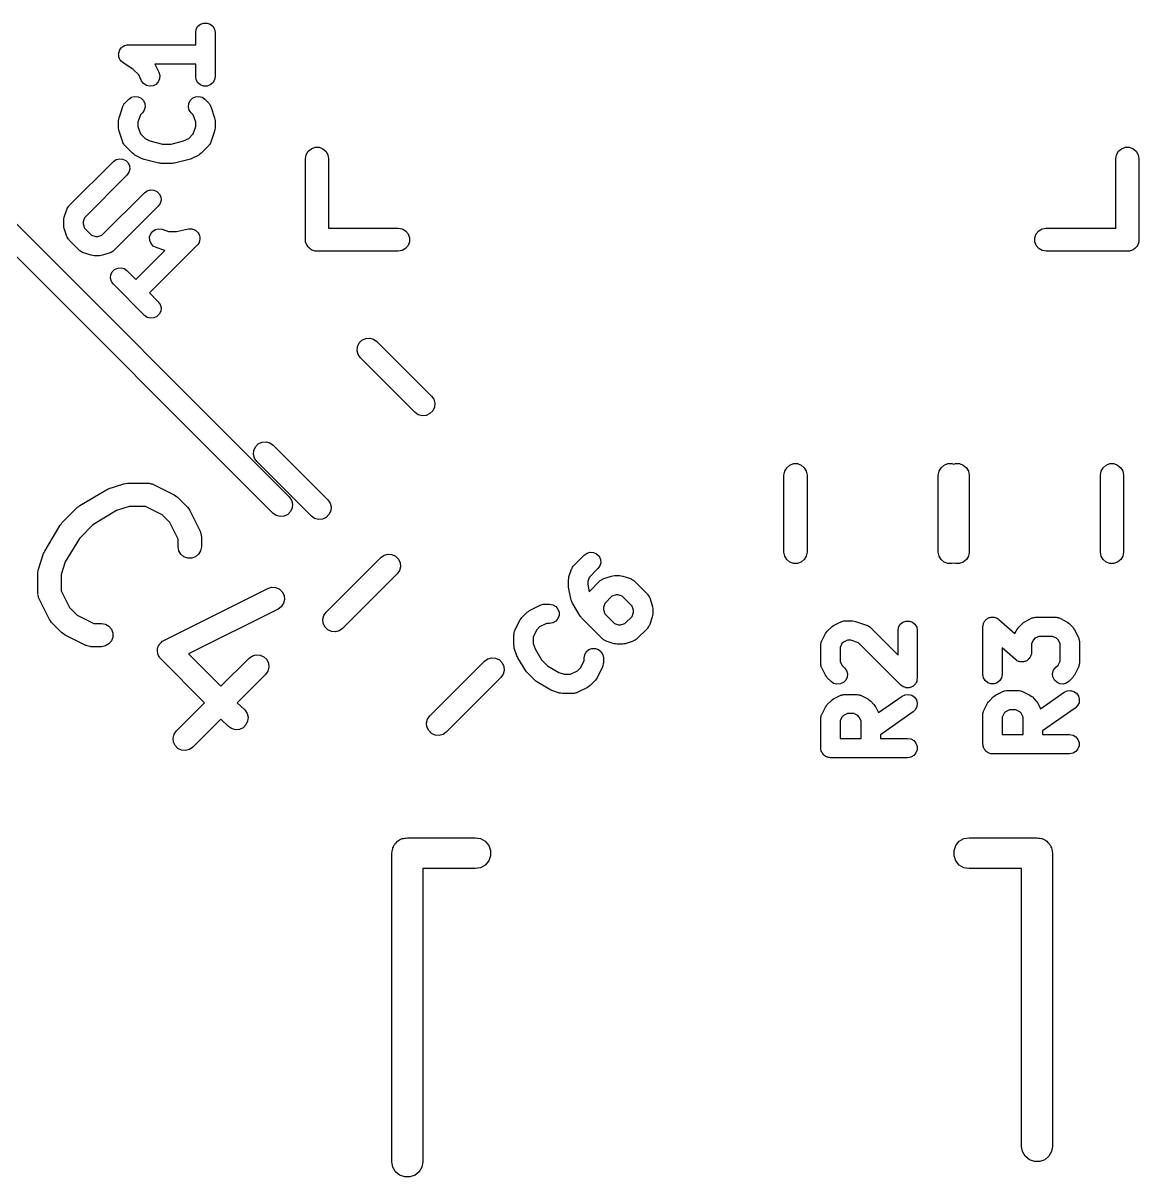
# Model space of a CAD drawing. Extents: x 133.5 to 186.6, y -127.2 to -72.7.
# Drawn here: x 155.47 to 162.7, y -108.7 to -101.22 of the extents above; entities that cross this region are included whole.
import ezdxf

# ---------------------------------------------------------------- set-up
doc = ezdxf.new("R2010")
doc.units = 0
doc.header["$MEASUREMENT"] = 0
doc.layers.add('BLACK', color=7, linetype='CONTINUOUS')

msp = doc.modelspace()

# ---------------------------------------------------------------- linework, layer by layer
at = {"layer": 'Black'}
for p, q in [((156.603, -101.242), (156.62, -101.228)), ((156.62, -101.228), (156.64, -101.221)), ((156.64, -101.221), (156.662, -101.221)), ((156.662, -101.221), (156.682, -101.228)), ((156.682, -101.228), (156.699, -101.242)), ((156.589, -101.282), (156.592, -101.261)), ((156.589, -101.362), (156.589, -101.282)), ((156.592, -101.261), (156.603, -101.242)), ((156.699, -101.242), (156.71, -101.261)), ((156.71, -101.261), (156.714, -101.282)), ((156.714, -101.282), (156.714, -101.568)), ((156.097, -101.394), (156.102, -101.388)), ((156.102, -101.388), (156.106, -101.382)), ((156.106, -101.382), (156.109, -101.38)), ((156.109, -101.38), (156.111, -101.377)), ((156.111, -101.377), (156.117, -101.373)), ((156.117, -101.373), (156.123, -101.369)), ((156.123, -101.369), (156.127, -101.368)), ((156.127, -101.368), (156.13, -101.366)), ((156.13, -101.366), (156.137, -101.365)), ((156.137, -101.365), (156.144, -101.363)), ((156.144, -101.363), (156.148, -101.363)), ((156.148, -101.363), (156.151, -101.362)), ((156.151, -101.362), (156.589, -101.362)), ((156.089, -101.421), (156.09, -101.418)), ((156.09, -101.428), (156.089, -101.421)), ((156.09, -101.414), (156.092, -101.407)), ((156.09, -101.418), (156.09, -101.414)), ((156.09, -101.436), (156.09, -101.428)), ((156.091, -101.439), (156.09, -101.436)), ((156.091, -101.443), (156.091, -101.439)), ((156.095, -101.449), (156.091, -101.443)), ((156.092, -101.407), (156.094, -101.4)), ((156.094, -101.4), (156.096, -101.397)), ((156.097, -101.456), (156.095, -101.449)), ((156.096, -101.397), (156.097, -101.394)), ((156.099, -101.459), (156.097, -101.456)), ((156.101, -101.462), (156.099, -101.459)), ((156.106, -101.467), (156.101, -101.462)), ((156.111, -101.473), (156.106, -101.467)), ((156.114, -101.475), (156.111, -101.473)), ((156.117, -101.477), (156.114, -101.475)), ((156.183, -101.521), (156.117, -101.477)), ((156.219, -101.557), (156.183, -101.521)), ((156.589, -101.487), (156.323, -101.487)), ((156.323, -101.487), (156.326, -101.492)), ((156.326, -101.492), (156.35, -101.54)), ((156.589, -101.568), (156.589, -101.487)), ((156.238, -101.596), (156.219, -101.557)), ((156.251, -101.613), (156.238, -101.596)), ((156.346, -101.602), (156.331, -101.618)), ((156.355, -101.582), (156.346, -101.602)), ((156.35, -101.54), (156.356, -101.561)), ((156.356, -101.561), (156.355, -101.582)), ((156.592, -101.589), (156.589, -101.568)), ((156.603, -101.608), (156.592, -101.589)), ((156.62, -101.622), (156.603, -101.608)), ((156.699, -101.608), (156.682, -101.622)), ((156.71, -101.589), (156.699, -101.608)), ((156.714, -101.568), (156.71, -101.589)), ((156.269, -101.625), (156.251, -101.613)), ((156.29, -101.63), (156.269, -101.625)), ((156.312, -101.628), (156.29, -101.63)), ((156.331, -101.618), (156.312, -101.628)), ((156.64, -101.629), (156.62, -101.622)), ((156.662, -101.629), (156.64, -101.629)), ((156.682, -101.622), (156.662, -101.629)), ((156.116, -101.762), (156.117, -101.759)), ((156.117, -101.759), (156.118, -101.756)), ((156.118, -101.756), (156.123, -101.75)), ((156.123, -101.75), (156.126, -101.743)), ((156.126, -101.743), (156.129, -101.741)), ((156.129, -101.741), (156.131, -101.738)), ((156.131, -101.738), (156.155, -101.714)), ((156.155, -101.714), (156.172, -101.702)), ((156.172, -101.702), (156.193, -101.696)), ((156.193, -101.696), (156.215, -101.698)), ((156.215, -101.698), (156.235, -101.707)), ((156.235, -101.707), (156.25, -101.722)), ((156.25, -101.722), (156.259, -101.742)), ((156.259, -101.742), (156.261, -101.764)), ((156.541, -101.764), (156.543, -101.742)), ((156.543, -101.742), (156.552, -101.722)), ((156.552, -101.722), (156.568, -101.707)), ((156.568, -101.707), (156.587, -101.698)), ((156.587, -101.698), (156.609, -101.696)), ((156.609, -101.696), (156.63, -101.702)), ((156.63, -101.702), (156.648, -101.714)), ((156.648, -101.714), (156.672, -101.738)), ((156.672, -101.738), (156.674, -101.741)), ((156.674, -101.741), (156.676, -101.743)), ((156.676, -101.743), (156.68, -101.75)), ((156.68, -101.75), (156.684, -101.756)), ((156.684, -101.756), (156.685, -101.759)), ((156.685, -101.759), (156.687, -101.762)), ((156.09, -101.844), (156.092, -101.834)), ((156.092, -101.834), (156.116, -101.762)), ((156.23, -101.816), (156.214, -101.864)), ((156.243, -101.803), (156.23, -101.816)), ((156.255, -101.785), (156.243, -101.803)), ((156.261, -101.764), (156.255, -101.785)), ((156.547, -101.785), (156.541, -101.764)), ((156.559, -101.803), (156.547, -101.785)), ((156.573, -101.816), (156.559, -101.803)), ((156.589, -101.864), (156.573, -101.816)), ((156.687, -101.762), (156.71, -101.834)), ((156.71, -101.834), (156.712, -101.844)), ((156.089, -101.854), (156.09, -101.844)), ((156.089, -101.901), (156.089, -101.854)), ((156.09, -101.911), (156.089, -101.901)), ((156.092, -101.921), (156.09, -101.911)), ((156.214, -101.864), (156.214, -101.891)), ((156.214, -101.891), (156.23, -101.939)), ((156.573, -101.939), (156.589, -101.891)), ((156.589, -101.891), (156.589, -101.864)), ((156.712, -101.911), (156.71, -101.921)), ((156.712, -101.844), (156.714, -101.854)), ((156.714, -101.901), (156.712, -101.911)), ((156.714, -101.854), (156.714, -101.901)), ((156.116, -101.992), (156.092, -101.921)), ((156.23, -101.939), (156.26, -101.969)), ((156.26, -101.969), (156.292, -101.985)), ((156.292, -101.985), (156.373, -102.005)), ((156.429, -102.005), (156.51, -101.985)), ((156.51, -101.985), (156.543, -101.969)), ((156.543, -101.969), (156.573, -101.939)), ((156.71, -101.921), (156.687, -101.992)), ((156.117, -101.996), (156.116, -101.992)), ((156.118, -101.999), (156.117, -101.996)), ((156.123, -102.005), (156.118, -101.999)), ((156.126, -102.011), (156.123, -102.005)), ((156.129, -102.014), (156.126, -102.011)), ((156.131, -102.017), (156.129, -102.014)), ((156.178, -102.064), (156.131, -102.017)), ((156.373, -102.005), (156.429, -102.005)), ((156.672, -102.017), (156.624, -102.064)), ((156.674, -102.014), (156.672, -102.017)), ((156.676, -102.011), (156.674, -102.014)), ((156.68, -102.005), (156.676, -102.011)), ((156.684, -101.999), (156.68, -102.005)), ((156.685, -101.996), (156.684, -101.999)), ((156.687, -101.992), (156.685, -101.996)), ((157.305, -102.074), (157.318, -102.052)), ((157.318, -102.052), (157.338, -102.035)), ((157.338, -102.035), (157.362, -102.026)), ((157.362, -102.026), (157.388, -102.026)), ((157.388, -102.026), (157.412, -102.035)), ((157.412, -102.035), (157.432, -102.052)), ((157.432, -102.052), (157.445, -102.074)), ((162.555, -102.074), (162.568, -102.052)), ((162.568, -102.052), (162.588, -102.035)), ((162.588, -102.035), (162.612, -102.026)), ((162.612, -102.026), (162.638, -102.026)), ((162.638, -102.026), (162.662, -102.035)), ((162.662, -102.035), (162.682, -102.052)), ((162.682, -102.052), (162.695, -102.074)), ((155.769, -102.404), (156.055, -102.118)), ((156.055, -102.118), (156.073, -102.105)), ((156.073, -102.105), (156.094, -102.1)), ((156.094, -102.1), (156.115, -102.102)), ((156.115, -102.102), (156.135, -102.111)), ((156.135, -102.111), (156.15, -102.126)), ((156.15, -102.126), (156.16, -102.146)), ((156.187, -102.07), (156.178, -102.064)), ((156.195, -102.076), (156.187, -102.07)), ((156.242, -102.1), (156.195, -102.076)), ((156.249, -102.102), (156.242, -102.1)), ((156.255, -102.105), (156.249, -102.102)), ((156.35, -102.128), (156.255, -102.105)), ((156.358, -102.129), (156.35, -102.128)), ((156.365, -102.13), (156.358, -102.129)), ((156.437, -102.13), (156.365, -102.13)), ((156.444, -102.129), (156.437, -102.13)), ((156.452, -102.128), (156.444, -102.129)), ((156.547, -102.105), (156.452, -102.128)), ((156.554, -102.102), (156.547, -102.105)), ((156.56, -102.1), (156.554, -102.102)), ((156.608, -102.076), (156.56, -102.1)), ((156.616, -102.07), (156.608, -102.076)), ((156.624, -102.064), (156.616, -102.07)), ((157.3, -102.1), (157.305, -102.074)), ((157.3, -102.625), (157.3, -102.1)), ((157.445, -102.074), (157.45, -102.1)), ((157.45, -102.1), (157.45, -102.55)), ((162.55, -102.1), (162.555, -102.074)), ((162.55, -102.55), (162.55, -102.1)), ((162.695, -102.074), (162.7, -102.1)), ((162.7, -102.1), (162.7, -102.625)), ((156.143, -102.206), (155.868, -102.482)), ((156.156, -102.188), (156.143, -102.206)), ((156.162, -102.167), (156.156, -102.188)), ((156.16, -102.146), (156.162, -102.167)), ((155.162, -102.257), (157.195, -104.29)), ((155.981, -102.596), (156.257, -102.32)), ((156.257, -102.32), (156.275, -102.307)), ((156.275, -102.307), (156.296, -102.302)), ((156.296, -102.302), (156.317, -102.304)), ((156.317, -102.304), (156.337, -102.313)), ((156.337, -102.313), (156.352, -102.328)), ((156.352, -102.328), (156.362, -102.348)), ((156.362, -102.348), (156.364, -102.369)), ((157.088, -104.396), (155.056, -102.364)), ((155.737, -102.479), (155.754, -102.428)), ((155.754, -102.428), (155.755, -102.425)), ((155.755, -102.425), (155.756, -102.422)), ((155.756, -102.422), (155.761, -102.416)), ((155.761, -102.416), (155.764, -102.409)), ((155.764, -102.409), (155.767, -102.407)), ((155.767, -102.407), (155.769, -102.404)), ((156.345, -102.408), (156.059, -102.694)), ((156.358, -102.39), (156.345, -102.408)), ((156.364, -102.369), (156.358, -102.39)), ((155.734, -102.499), (155.735, -102.489)), ((155.734, -102.532), (155.734, -102.499)), ((155.735, -102.489), (155.737, -102.479)), ((155.868, -102.482), (155.859, -102.509)), ((155.859, -102.509), (155.859, -102.522)), ((155.735, -102.542), (155.734, -102.532)), ((155.737, -102.552), (155.735, -102.542)), ((155.754, -102.603), (155.737, -102.552)), ((155.859, -102.522), (155.868, -102.549)), ((155.868, -102.549), (155.914, -102.596)), ((156.297, -102.587), (156.31, -102.57)), ((156.31, -102.57), (156.329, -102.558)), ((156.329, -102.558), (156.35, -102.554)), ((156.35, -102.554), (156.372, -102.557)), ((156.372, -102.557), (156.412, -102.571)), ((156.412, -102.571), (156.463, -102.571)), ((156.463, -102.571), (156.542, -102.555)), ((156.542, -102.555), (156.545, -102.555)), ((156.545, -102.555), (156.548, -102.554)), ((156.548, -102.554), (156.556, -102.555)), ((156.556, -102.555), (156.563, -102.555)), ((156.563, -102.555), (156.567, -102.556)), ((156.567, -102.556), (156.57, -102.556)), ((156.57, -102.556), (156.577, -102.559)), ((156.577, -102.559), (156.584, -102.562)), ((156.584, -102.562), (156.587, -102.564)), ((156.587, -102.564), (156.59, -102.565)), ((156.59, -102.565), (156.595, -102.571)), ((156.595, -102.571), (156.601, -102.575)), ((156.601, -102.575), (156.603, -102.578)), ((156.603, -102.578), (156.605, -102.581)), ((156.605, -102.581), (156.608, -102.587)), ((157.45, -102.55), (157.9, -102.55)), ((157.9, -102.55), (157.926, -102.555)), ((157.926, -102.555), (157.948, -102.568)), ((157.948, -102.568), (157.965, -102.587)), ((162.035, -102.587), (162.052, -102.568)), ((162.052, -102.568), (162.074, -102.555)), ((162.074, -102.555), (162.1, -102.55)), ((162.1, -102.55), (162.55, -102.55)), ((155.755, -102.606), (155.754, -102.603)), ((155.756, -102.609), (155.755, -102.606)), ((155.761, -102.615), (155.756, -102.609)), ((155.764, -102.622), (155.761, -102.615)), ((155.767, -102.624), (155.764, -102.622)), ((155.769, -102.627), (155.767, -102.624)), ((155.836, -102.694), (155.769, -102.627)), ((155.914, -102.596), (155.941, -102.605)), ((155.941, -102.605), (155.954, -102.605)), ((155.954, -102.605), (155.981, -102.596)), ((156.29, -102.607), (156.297, -102.587)), ((156.291, -102.629), (156.29, -102.607)), ((156.299, -102.649), (156.291, -102.629)), ((156.313, -102.666), (156.299, -102.649)), ((156.6, -102.658), (156.598, -102.661)), ((156.603, -102.656), (156.6, -102.658)), ((156.606, -102.649), (156.603, -102.656)), ((156.61, -102.643), (156.606, -102.649)), ((156.608, -102.587), (156.612, -102.594)), ((156.611, -102.64), (156.61, -102.643)), ((156.613, -102.637), (156.611, -102.64)), ((156.612, -102.594), (156.613, -102.597)), ((156.613, -102.597), (156.614, -102.6)), ((156.614, -102.629), (156.613, -102.637)), ((156.614, -102.6), (156.615, -102.608)), ((156.616, -102.622), (156.614, -102.629)), ((156.615, -102.608), (156.616, -102.615)), ((156.616, -102.615), (156.616, -102.619)), ((156.616, -102.619), (156.616, -102.622)), ((157.301, -102.631), (157.3, -102.625)), ((157.301, -102.638), (157.301, -102.631)), ((157.303, -102.644), (157.301, -102.638)), ((157.305, -102.651), (157.303, -102.644)), ((157.308, -102.656), (157.305, -102.651)), ((157.31, -102.662), (157.308, -102.656)), ((157.965, -102.587), (157.974, -102.612)), ((157.974, -102.638), (157.965, -102.662)), ((157.974, -102.612), (157.974, -102.638)), ((162.026, -102.612), (162.035, -102.587)), ((162.026, -102.638), (162.026, -102.612)), ((162.035, -102.662), (162.026, -102.638)), ((162.692, -102.656), (162.69, -102.662)), ((162.695, -102.651), (162.692, -102.656)), ((162.697, -102.644), (162.695, -102.651)), ((162.699, -102.638), (162.697, -102.644)), ((162.7, -102.625), (162.699, -102.631)), ((162.699, -102.631), (162.699, -102.638)), ((155.839, -102.697), (155.836, -102.694)), ((155.842, -102.699), (155.839, -102.697)), ((155.848, -102.703), (155.842, -102.699)), ((155.854, -102.707), (155.848, -102.703)), ((155.857, -102.708), (155.854, -102.707)), ((155.861, -102.71), (155.857, -102.708)), ((155.911, -102.726), (155.861, -102.71)), ((155.921, -102.728), (155.911, -102.726)), ((155.931, -102.73), (155.921, -102.728)), ((155.965, -102.73), (155.931, -102.73)), ((155.974, -102.728), (155.965, -102.73)), ((155.984, -102.726), (155.974, -102.728)), ((156.035, -102.71), (155.984, -102.726)), ((156.038, -102.708), (156.035, -102.71)), ((156.041, -102.707), (156.038, -102.708)), ((156.047, -102.703), (156.041, -102.707)), ((156.054, -102.699), (156.047, -102.703)), ((156.056, -102.697), (156.054, -102.699)), ((156.059, -102.694), (156.056, -102.697)), ((156.2, -102.882), (156.388, -102.694)), ((156.598, -102.661), (156.289, -102.97)), ((156.332, -102.676), (156.313, -102.666)), ((156.383, -102.693), (156.332, -102.676)), ((156.388, -102.694), (156.383, -102.693)), ((157.314, -102.668), (157.31, -102.662)), ((157.318, -102.673), (157.314, -102.668)), ((157.323, -102.677), (157.318, -102.673)), ((157.327, -102.682), (157.323, -102.677)), ((157.332, -102.686), (157.327, -102.682)), ((157.338, -102.69), (157.332, -102.686)), ((157.344, -102.692), (157.338, -102.69)), ((157.349, -102.695), (157.344, -102.692)), ((157.356, -102.697), (157.349, -102.695)), ((157.362, -102.699), (157.356, -102.697)), ((157.369, -102.699), (157.362, -102.699)), ((157.375, -102.7), (157.369, -102.699)), ((157.9, -102.7), (157.375, -102.7)), ((157.926, -102.695), (157.9, -102.7)), ((157.948, -102.682), (157.926, -102.695)), ((157.965, -102.662), (157.948, -102.682)), ((162.052, -102.682), (162.035, -102.662)), ((162.074, -102.695), (162.052, -102.682)), ((162.1, -102.7), (162.074, -102.695)), ((162.625, -102.7), (162.1, -102.7)), ((162.631, -102.699), (162.625, -102.7)), ((162.638, -102.699), (162.631, -102.699)), ((162.644, -102.697), (162.638, -102.699)), ((162.651, -102.695), (162.644, -102.697)), ((162.656, -102.692), (162.651, -102.695)), ((162.662, -102.69), (162.656, -102.692)), ((162.668, -102.686), (162.662, -102.69)), ((162.673, -102.682), (162.668, -102.686)), ((162.677, -102.677), (162.673, -102.682)), ((162.682, -102.673), (162.677, -102.677)), ((162.686, -102.668), (162.682, -102.673)), ((162.69, -102.662), (162.686, -102.668)), ((156.083, -102.809), (156.105, -102.807)), ((156.105, -102.807), (156.126, -102.812)), ((156.037, -102.875), (156.039, -102.853)), ((156.043, -102.896), (156.037, -102.875)), ((156.039, -102.853), (156.048, -102.833)), ((156.048, -102.833), (156.063, -102.818)), ((156.063, -102.818), (156.083, -102.809)), ((156.126, -102.812), (156.143, -102.825)), ((156.143, -102.825), (156.2, -102.882)), ((156.055, -102.913), (156.043, -102.896)), ((156.257, -103.115), (156.055, -102.913)), ((156.289, -102.97), (156.345, -103.027)), ((156.345, -103.027), (156.358, -103.045)), ((156.352, -103.107), (156.337, -103.122)), ((156.362, -103.087), (156.352, -103.107)), ((156.358, -103.045), (156.364, -103.066)), ((156.364, -103.066), (156.362, -103.087)), ((156.275, -103.128), (156.257, -103.115)), ((156.296, -103.133), (156.275, -103.128)), ((156.317, -103.132), (156.296, -103.133)), ((156.337, -103.122), (156.317, -103.132)), ((157.634, -103.344), (157.637, -103.318)), ((157.637, -103.318), (157.648, -103.294)), ((157.648, -103.294), (157.666, -103.276)), ((157.666, -103.276), (157.69, -103.265)), ((157.69, -103.265), (157.716, -103.263)), ((157.716, -103.263), (157.741, -103.269)), ((157.741, -103.269), (157.762, -103.284)), ((157.762, -103.284), (158.116, -103.638)), ((157.641, -103.369), (157.634, -103.344)), ((157.656, -103.39), (157.641, -103.369)), ((158.01, -103.744), (157.656, -103.39)), ((158.116, -103.638), (158.131, -103.659)), ((158.131, -103.659), (158.137, -103.684)), ((158.137, -103.684), (158.135, -103.71)), ((158.031, -103.759), (158.01, -103.744)), ((158.056, -103.766), (158.031, -103.759)), ((158.082, -103.763), (158.056, -103.766)), ((158.106, -103.752), (158.082, -103.763)), ((158.124, -103.734), (158.106, -103.752)), ((158.135, -103.71), (158.124, -103.734)), ((156.963, -104.016), (156.965, -103.99)), ((156.965, -103.99), (156.976, -103.966)), ((156.976, -103.966), (156.994, -103.948)), ((156.994, -103.948), (157.018, -103.937)), ((157.018, -103.937), (157.044, -103.934)), ((157.044, -103.934), (157.069, -103.941)), ((157.069, -103.941), (157.09, -103.956)), ((157.09, -103.956), (157.444, -104.31)), ((156.969, -104.041), (156.963, -104.016)), ((156.984, -104.062), (156.969, -104.041)), ((157.338, -104.416), (156.984, -104.062)), ((160.438, -104.085), (160.462, -104.076)), ((160.462, -104.076), (160.488, -104.076)), ((160.488, -104.076), (160.512, -104.085)), ((161.438, -104.085), (161.462, -104.076)), ((161.462, -104.076), (161.488, -104.076)), ((161.488, -104.076), (161.5, -104.08)), ((161.5, -104.08), (161.512, -104.076)), ((161.512, -104.076), (161.538, -104.076)), ((161.538, -104.076), (161.562, -104.085)), ((162.487, -104.085), (162.512, -104.076)), ((162.512, -104.076), (162.538, -104.076)), ((162.538, -104.076), (162.562, -104.085)), ((160.4, -104.15), (160.405, -104.124)), ((160.4, -104.65), (160.4, -104.15)), ((160.405, -104.124), (160.418, -104.102)), ((160.418, -104.102), (160.438, -104.085)), ((160.512, -104.085), (160.532, -104.102)), ((160.532, -104.102), (160.545, -104.124)), ((160.545, -104.124), (160.55, -104.15)), ((160.55, -104.15), (160.55, -104.65)), ((161.4, -104.15), (161.405, -104.124)), ((161.4, -104.65), (161.4, -104.15)), ((161.405, -104.124), (161.418, -104.102)), ((161.418, -104.102), (161.438, -104.085)), ((161.562, -104.085), (161.582, -104.102)), ((161.582, -104.102), (161.595, -104.124)), ((161.595, -104.124), (161.6, -104.15)), ((161.6, -104.15), (161.6, -104.65)), ((162.45, -104.15), (162.455, -104.124)), ((162.45, -104.65), (162.45, -104.15)), ((162.455, -104.124), (162.468, -104.102)), ((162.468, -104.102), (162.487, -104.085)), ((162.562, -104.085), (162.582, -104.102)), ((162.582, -104.102), (162.595, -104.124)), ((162.595, -104.124), (162.6, -104.15)), ((162.6, -104.15), (162.6, -104.65)), ((156.021, -104.24), (156.122, -104.206)), ((156.122, -104.206), (156.134, -104.205)), ((156.134, -104.205), (156.146, -104.203)), ((156.146, -104.203), (156.281, -104.203)), ((156.281, -104.203), (156.285, -104.203)), ((156.285, -104.203), (156.289, -104.203)), ((156.289, -104.203), (156.298, -104.206)), ((156.298, -104.206), (156.306, -104.207)), ((156.306, -104.207), (156.31, -104.209)), ((156.31, -104.209), (156.314, -104.211)), ((156.314, -104.211), (156.449, -104.278)), ((155.838, -104.348), (156.006, -104.247)), ((156.006, -104.247), (156.014, -104.244)), ((156.014, -104.244), (156.021, -104.24)), ((156.449, -104.278), (156.458, -104.285)), ((156.458, -104.285), (156.468, -104.292)), ((156.468, -104.292), (156.536, -104.359)), ((157.195, -104.29), (157.209, -104.312)), ((155.722, -104.46), (155.823, -104.359)), ((155.823, -104.359), (155.831, -104.354)), ((155.831, -104.354), (155.838, -104.348)), ((156.158, -104.353), (156.076, -104.38)), ((156.263, -104.353), (156.158, -104.353)), ((156.371, -104.407), (156.263, -104.353)), ((156.536, -104.359), (156.543, -104.369)), ((156.543, -104.369), (156.55, -104.379)), ((157.214, -104.363), (157.203, -104.386)), ((157.209, -104.312), (157.216, -104.337)), ((157.216, -104.337), (157.214, -104.363)), ((157.444, -104.31), (157.459, -104.331)), ((157.459, -104.331), (157.466, -104.356)), ((157.466, -104.356), (157.463, -104.382)), ((156.076, -104.38), (155.923, -104.472)), ((156.421, -104.457), (156.371, -104.407)), ((156.55, -104.379), (156.617, -104.513)), ((157.11, -104.411), (157.088, -104.396)), ((157.135, -104.418), (157.11, -104.411)), ((157.161, -104.416), (157.135, -104.418)), ((157.185, -104.405), (157.161, -104.416)), ((157.203, -104.386), (157.185, -104.405)), ((157.359, -104.431), (157.338, -104.416)), ((157.384, -104.437), (157.359, -104.431)), ((157.41, -104.435), (157.384, -104.437)), ((157.434, -104.424), (157.41, -104.435)), ((157.452, -104.406), (157.434, -104.424)), ((157.463, -104.382), (157.452, -104.406)), ((155.61, -104.643), (155.711, -104.475)), ((155.711, -104.475), (155.717, -104.468)), ((155.717, -104.468), (155.722, -104.46)), ((155.923, -104.472), (155.835, -104.56)), ((156.475, -104.565), (156.421, -104.457)), ((156.617, -104.513), (156.618, -104.518)), ((156.618, -104.518), (156.62, -104.521)), ((156.62, -104.521), (156.622, -104.53)), ((155.835, -104.56), (155.743, -104.713)), ((156.475, -104.614), (156.475, -104.565)), ((156.622, -104.53), (156.624, -104.538)), ((156.624, -104.538), (156.624, -104.543)), ((156.624, -104.543), (156.625, -104.547)), ((156.625, -104.547), (156.625, -104.614)), ((155.57, -104.759), (155.603, -104.658)), ((155.603, -104.658), (155.607, -104.651)), ((155.607, -104.651), (155.61, -104.643)), ((156.479, -104.64), (156.475, -104.614)), ((156.492, -104.663), (156.479, -104.64)), ((156.512, -104.679), (156.492, -104.663)), ((156.607, -104.663), (156.587, -104.679)), ((156.62, -104.64), (156.607, -104.663)), ((156.625, -104.614), (156.62, -104.64)), ((157.788, -104.684), (157.809, -104.669)), ((157.809, -104.669), (157.834, -104.663)), ((157.834, -104.663), (157.86, -104.665)), ((157.86, -104.665), (157.884, -104.676)), ((157.884, -104.676), (157.902, -104.694)), ((159.039, -104.735), (159.106, -104.668)), ((159.106, -104.668), (159.124, -104.656)), ((159.124, -104.656), (159.145, -104.65)), ((159.145, -104.65), (159.167, -104.652)), ((159.167, -104.652), (159.186, -104.661)), ((159.186, -104.661), (159.202, -104.676)), ((159.202, -104.676), (159.211, -104.696)), ((160.405, -104.676), (160.4, -104.65)), ((160.418, -104.698), (160.405, -104.676)), ((160.545, -104.676), (160.532, -104.698)), ((160.55, -104.65), (160.545, -104.676)), ((161.405, -104.676), (161.4, -104.65)), ((161.418, -104.698), (161.405, -104.676)), ((161.595, -104.676), (161.582, -104.698)), ((161.6, -104.65), (161.595, -104.676)), ((162.455, -104.676), (162.45, -104.65)), ((162.468, -104.698), (162.455, -104.676)), ((162.595, -104.676), (162.582, -104.698)), ((162.6, -104.65), (162.595, -104.676)), ((155.743, -104.713), (155.716, -104.795)), ((156.537, -104.688), (156.512, -104.679)), ((156.563, -104.688), (156.537, -104.688)), ((156.587, -104.679), (156.563, -104.688)), ((157.434, -105.038), (157.788, -104.684)), ((157.902, -104.694), (157.913, -104.718)), ((157.916, -104.744), (157.909, -104.769)), ((157.913, -104.718), (157.916, -104.744)), ((159.027, -104.753), (159.031, -104.747)), ((159.031, -104.747), (159.034, -104.741)), ((159.034, -104.741), (159.037, -104.738)), ((159.037, -104.738), (159.039, -104.735)), ((159.207, -104.739), (159.195, -104.756)), ((159.213, -104.718), (159.207, -104.739)), ((159.211, -104.696), (159.213, -104.718)), ((160.438, -104.715), (160.418, -104.698)), ((160.462, -104.724), (160.438, -104.715)), ((160.488, -104.724), (160.462, -104.724)), ((160.512, -104.715), (160.488, -104.724)), ((160.532, -104.698), (160.512, -104.715)), ((161.438, -104.715), (161.418, -104.698)), ((161.462, -104.724), (161.438, -104.715)), ((161.488, -104.724), (161.462, -104.724)), ((161.5, -104.72), (161.488, -104.724)), ((161.512, -104.724), (161.5, -104.72)), ((161.538, -104.724), (161.512, -104.724)), ((161.562, -104.715), (161.538, -104.724)), ((161.582, -104.698), (161.562, -104.715)), ((162.487, -104.715), (162.468, -104.698)), ((162.512, -104.724), (162.487, -104.715)), ((162.538, -104.724), (162.512, -104.724)), ((162.562, -104.715), (162.538, -104.724)), ((162.582, -104.698), (162.562, -104.715)), ((155.566, -104.783), (155.568, -104.771)), ((155.566, -104.917), (155.566, -104.783)), ((155.568, -104.771), (155.57, -104.759)), ((155.716, -104.795), (155.716, -104.9)), ((157.894, -104.79), (157.54, -105.144)), ((157.909, -104.769), (157.894, -104.79)), ((159.004, -104.83), (159.006, -104.82)), ((159.006, -104.82), (159.007, -104.81)), ((159.007, -104.81), (159.024, -104.76)), ((159.024, -104.76), (159.026, -104.757)), ((159.026, -104.757), (159.027, -104.753)), ((159.138, -104.813), (159.129, -104.84)), ((159.195, -104.756), (159.138, -104.813)), ((159.219, -104.828), (159.225, -104.824)), ((159.225, -104.824), (159.229, -104.823)), ((159.229, -104.823), (159.232, -104.821)), ((159.232, -104.821), (159.282, -104.804)), ((159.282, -104.804), (159.292, -104.803)), ((159.292, -104.803), (159.302, -104.801)), ((159.302, -104.801), (159.336, -104.801)), ((159.336, -104.801), (159.346, -104.803)), ((159.346, -104.803), (159.355, -104.804)), ((159.355, -104.804), (159.406, -104.821)), ((159.406, -104.821), (159.409, -104.823)), ((159.409, -104.823), (159.413, -104.824)), ((159.413, -104.824), (159.419, -104.828)), ((155.716, -104.9), (155.77, -105.008)), ((156.382, -105.221), (157.055, -104.884)), ((157.055, -104.884), (157.08, -104.877)), ((157.08, -104.877), (157.106, -104.878)), ((157.106, -104.878), (157.13, -104.888)), ((157.13, -104.888), (157.149, -104.906)), ((159.004, -104.864), (159.004, -104.83)), ((159.005, -104.87), (159.004, -104.864)), ((159.005, -104.876), (159.005, -104.87)), ((159.022, -104.96), (159.005, -104.876)), ((159.129, -104.84), (159.129, -104.858)), ((159.129, -104.858), (159.138, -104.906)), ((159.14, -104.904), (159.207, -104.836)), ((159.207, -104.836), (159.21, -104.834)), ((159.21, -104.834), (159.213, -104.832)), ((159.213, -104.832), (159.219, -104.828)), ((159.419, -104.828), (159.425, -104.832)), ((159.425, -104.832), (159.427, -104.834)), ((159.427, -104.834), (159.43, -104.836)), ((159.43, -104.836), (159.515, -104.921)), ((155.567, -104.922), (155.566, -104.917)), ((155.566, -104.926), (155.567, -104.922)), ((155.569, -104.934), (155.566, -104.926)), ((155.57, -104.943), (155.569, -104.934)), ((155.572, -104.947), (155.57, -104.943)), ((155.574, -104.951), (155.572, -104.947)), ((155.641, -105.086), (155.574, -104.951)), ((157.149, -104.906), (157.161, -104.93)), ((157.164, -104.956), (157.158, -104.981)), ((157.161, -104.93), (157.164, -104.956)), ((159.026, -104.97), (159.022, -104.96)), ((159.03, -104.98), (159.026, -104.97)), ((159.138, -104.906), (159.14, -104.904)), ((159.285, -104.935), (159.239, -104.982)), ((159.312, -104.926), (159.285, -104.935)), ((159.326, -104.926), (159.312, -104.926)), ((159.352, -104.935), (159.326, -104.926)), ((159.416, -104.999), (159.352, -104.935)), ((159.515, -104.921), (159.517, -104.924)), ((159.517, -104.924), (159.519, -104.926)), ((159.519, -104.926), (159.523, -104.932)), ((159.523, -104.932), (159.527, -104.938)), ((159.527, -104.938), (159.528, -104.942)), ((159.528, -104.942), (159.53, -104.945)), ((159.53, -104.945), (159.547, -104.996)), ((155.77, -105.008), (155.82, -105.058)), ((157.122, -105.018), (156.542, -105.308)), ((157.143, -105.003), (157.122, -105.018)), ((157.158, -104.981), (157.143, -105.003)), ((157.419, -105.059), (157.434, -105.038)), ((158.702, -105.072), (158.736, -105.038)), ((158.736, -105.038), (158.744, -105.033)), ((158.744, -105.033), (158.752, -105.027)), ((158.752, -105.027), (158.82, -104.993)), ((158.82, -104.993), (158.823, -104.992)), ((158.823, -104.992), (158.826, -104.99)), ((158.826, -104.99), (158.833, -104.989)), ((158.833, -104.989), (158.84, -104.987)), ((158.84, -104.987), (158.844, -104.987)), ((158.844, -104.987), (158.847, -104.986)), ((158.847, -104.986), (158.881, -104.986)), ((158.881, -104.986), (158.903, -104.99)), ((158.903, -104.99), (158.921, -105.001)), ((158.921, -105.001), (158.935, -105.018)), ((158.935, -105.018), (158.943, -105.038)), ((158.943, -105.038), (158.943, -105.06)), ((159.08, -105.064), (159.03, -104.98)), ((159.239, -104.982), (159.23, -105.009)), ((159.23, -105.009), (159.23, -105.022)), ((159.23, -105.022), (159.239, -105.049)), ((159.239, -105.049), (159.302, -105.112)), ((159.425, -105.025), (159.416, -104.999)), ((159.416, -105.066), (159.425, -105.039)), ((159.425, -105.039), (159.425, -105.025)), ((159.547, -104.996), (159.548, -105.005)), ((159.548, -105.005), (159.55, -105.015)), ((159.55, -105.049), (159.548, -105.059)), ((159.55, -105.015), (159.55, -105.049)), ((155.648, -105.095), (155.641, -105.086)), ((155.655, -105.105), (155.648, -105.095)), ((155.722, -105.172), (155.655, -105.105)), ((155.82, -105.058), (155.928, -105.112)), ((155.928, -105.112), (155.978, -105.112)), ((155.978, -105.112), (156.003, -105.116)), ((156.003, -105.116), (156.026, -105.129)), ((157.413, -105.084), (157.419, -105.059)), ((157.415, -105.11), (157.413, -105.084)), ((157.426, -105.134), (157.415, -105.11)), ((158.657, -105.156), (158.691, -105.088)), ((158.691, -105.088), (158.697, -105.08)), ((158.697, -105.08), (158.702, -105.072)), ((158.862, -105.111), (158.817, -105.134)), ((158.881, -105.111), (158.862, -105.111)), ((158.903, -105.108), (158.881, -105.111)), ((158.921, -105.097), (158.903, -105.108)), ((158.935, -105.08), (158.921, -105.097)), ((158.943, -105.06), (158.935, -105.08)), ((159.085, -105.07), (159.08, -105.064)), ((159.089, -105.076), (159.085, -105.07)), ((159.224, -105.211), (159.089, -105.076)), ((159.302, -105.112), (159.329, -105.121)), ((159.329, -105.121), (159.342, -105.121)), ((159.342, -105.121), (159.369, -105.112)), ((159.369, -105.112), (159.416, -105.066)), ((159.527, -105.126), (159.523, -105.132)), ((159.528, -105.122), (159.527, -105.126)), ((159.53, -105.119), (159.528, -105.122)), ((159.547, -105.069), (159.53, -105.119)), ((159.548, -105.059), (159.547, -105.069)), ((160.713, -105.131), (160.721, -105.125)), ((160.721, -105.125), (160.768, -105.101)), ((160.768, -105.101), (160.772, -105.1)), ((160.772, -105.1), (160.775, -105.098)), ((160.775, -105.098), (160.782, -105.097)), ((160.782, -105.097), (160.789, -105.095)), ((160.789, -105.095), (160.793, -105.095)), ((160.793, -105.095), (160.796, -105.095)), ((160.796, -105.095), (160.844, -105.095)), ((160.844, -105.095), (160.854, -105.096)), ((160.854, -105.096), (160.864, -105.098)), ((160.864, -105.098), (160.935, -105.122)), ((160.935, -105.122), (160.938, -105.123)), ((160.938, -105.123), (160.942, -105.124)), ((160.942, -105.124), (160.948, -105.129)), ((161.142, -105.136), (161.153, -105.117)), ((161.153, -105.117), (161.17, -105.103)), ((161.17, -105.103), (161.19, -105.096)), ((161.19, -105.096), (161.212, -105.096)), ((161.212, -105.096), (161.232, -105.103)), ((161.232, -105.103), (161.249, -105.117)), ((161.249, -105.117), (161.26, -105.136)), ((161.689, -105.132), (161.69, -105.126)), ((161.69, -105.12), (161.692, -105.116)), ((161.69, -105.126), (161.69, -105.12)), ((161.692, -105.111), (161.696, -105.105)), ((161.692, -105.116), (161.692, -105.111)), ((161.696, -105.105), (161.698, -105.1)), ((161.698, -105.1), (161.701, -105.096)), ((161.701, -105.096), (161.703, -105.092)), ((161.703, -105.092), (161.708, -105.088)), ((161.708, -105.088), (161.712, -105.083)), ((161.712, -105.083), (161.716, -105.081)), ((161.716, -105.081), (161.72, -105.078)), ((161.72, -105.078), (161.726, -105.076)), ((161.726, -105.076), (161.731, -105.073)), ((161.731, -105.073), (161.736, -105.072)), ((161.736, -105.072), (161.74, -105.071)), ((161.74, -105.071), (161.746, -105.071)), ((161.746, -105.071), (161.752, -105.07)), ((161.752, -105.07), (161.757, -105.071)), ((161.757, -105.071), (161.762, -105.071)), ((161.762, -105.071), (161.768, -105.073)), ((161.768, -105.073), (161.774, -105.074)), ((161.774, -105.074), (161.778, -105.076)), ((161.778, -105.076), (161.782, -105.078)), ((161.782, -105.078), (161.787, -105.082)), ((161.787, -105.082), (161.792, -105.085)), ((161.792, -105.085), (161.897, -105.177)), ((161.921, -105.136), (161.945, -105.112)), ((161.945, -105.112), (161.953, -105.106)), ((161.953, -105.106), (161.961, -105.1)), ((161.961, -105.1), (162.009, -105.076)), ((162.009, -105.076), (162.012, -105.075)), ((162.012, -105.075), (162.016, -105.073)), ((162.016, -105.073), (162.023, -105.072)), ((162.023, -105.072), (162.03, -105.07)), ((162.03, -105.07), (162.033, -105.07)), ((162.033, -105.07), (162.037, -105.07)), ((162.037, -105.07), (162.156, -105.07)), ((162.156, -105.07), (162.16, -105.07)), ((162.16, -105.07), (162.163, -105.07)), ((162.163, -105.07), (162.17, -105.072)), ((162.17, -105.072), (162.177, -105.073)), ((162.177, -105.073), (162.18, -105.075)), ((162.18, -105.075), (162.184, -105.076)), ((162.184, -105.076), (162.232, -105.1)), ((162.232, -105.1), (162.24, -105.106)), ((162.24, -105.106), (162.248, -105.112)), ((162.248, -105.112), (162.272, -105.136)), ((155.732, -105.179), (155.722, -105.172)), ((155.742, -105.187), (155.732, -105.179)), ((155.877, -105.254), (155.742, -105.187)), ((156.026, -105.129), (156.042, -105.149)), ((156.042, -105.149), (156.051, -105.174)), ((156.051, -105.2), (156.042, -105.224)), ((156.051, -105.174), (156.051, -105.2)), ((157.444, -105.152), (157.426, -105.134)), ((157.468, -105.163), (157.444, -105.152)), ((157.494, -105.166), (157.468, -105.163)), ((157.519, -105.159), (157.494, -105.166)), ((157.54, -105.144), (157.519, -105.159)), ((158.65, -105.184), (158.651, -105.18)), ((158.65, -105.251), (158.65, -105.184)), ((158.651, -105.177), (158.653, -105.17)), ((158.651, -105.18), (158.651, -105.177)), ((158.653, -105.17), (158.654, -105.162)), ((158.654, -105.162), (158.656, -105.159)), ((158.656, -105.159), (158.657, -105.156)), ((158.798, -105.153), (158.775, -105.198)), ((158.775, -105.198), (158.775, -105.241)), ((158.817, -105.134), (158.798, -105.153)), ((159.515, -105.144), (159.447, -105.211)), ((159.517, -105.141), (159.515, -105.144)), ((159.519, -105.138), (159.517, -105.141)), ((159.523, -105.132), (159.519, -105.138)), ((160.645, -105.224), (160.669, -105.177)), ((160.669, -105.177), (160.675, -105.169)), ((160.675, -105.169), (160.681, -105.161)), ((160.681, -105.161), (160.705, -105.137)), ((160.705, -105.137), (160.713, -105.131)), ((160.948, -105.129), (160.954, -105.132)), ((160.954, -105.132), (160.957, -105.135)), ((160.957, -105.135), (160.96, -105.137)), ((160.96, -105.137), (161.139, -105.316)), ((161.139, -105.157), (161.142, -105.136)), ((161.139, -105.316), (161.139, -105.157)), ((161.26, -105.136), (161.264, -105.157)), ((161.264, -105.157), (161.264, -105.467)), ((161.689, -105.442), (161.689, -105.132)), ((161.897, -105.177), (161.91, -105.152)), ((161.91, -105.152), (161.916, -105.144)), ((161.916, -105.144), (161.921, -105.136)), ((162.052, -105.195), (162.026, -105.207)), ((162.141, -105.195), (162.052, -105.195)), ((162.167, -105.207), (162.141, -105.195)), ((162.272, -105.136), (162.277, -105.144)), ((162.277, -105.144), (162.283, -105.152)), ((162.283, -105.152), (162.307, -105.199)), ((162.307, -105.199), (162.308, -105.203)), ((155.881, -105.255), (155.877, -105.254)), ((155.885, -105.257), (155.881, -105.255)), ((155.893, -105.259), (155.885, -105.257)), ((155.902, -105.261), (155.893, -105.259)), ((155.906, -105.261), (155.902, -105.261)), ((155.91, -105.262), (155.906, -105.261)), ((155.978, -105.262), (155.91, -105.262)), ((156.003, -105.257), (155.978, -105.262)), ((156.026, -105.244), (156.003, -105.257)), ((156.042, -105.224), (156.026, -105.244)), ((156.34, -105.283), (156.342, -105.276)), ((156.342, -105.276), (156.343, -105.268)), ((156.343, -105.268), (156.345, -105.263)), ((156.345, -105.263), (156.346, -105.258)), ((156.346, -105.258), (156.351, -105.252)), ((156.351, -105.252), (156.354, -105.245)), ((156.354, -105.245), (156.358, -105.241)), ((156.358, -105.241), (156.361, -105.236)), ((156.361, -105.236), (156.367, -105.232)), ((156.367, -105.232), (156.372, -105.226)), ((156.372, -105.226), (156.377, -105.224)), ((156.377, -105.224), (156.382, -105.221)), ((158.652, -105.261), (158.65, -105.251)), ((158.653, -105.271), (158.652, -105.261)), ((158.67, -105.321), (158.653, -105.271)), ((158.775, -105.241), (158.787, -105.275)), ((158.787, -105.275), (158.83, -105.347)), ((159.136, -105.281), (159.156, -105.274)), ((159.156, -105.274), (159.178, -105.274)), ((159.178, -105.274), (159.199, -105.281)), ((159.227, -105.213), (159.224, -105.211)), ((159.23, -105.216), (159.227, -105.213)), ((159.236, -105.219), (159.23, -105.216)), ((159.242, -105.223), (159.236, -105.219)), ((159.245, -105.224), (159.242, -105.223)), ((159.249, -105.226), (159.245, -105.224)), ((159.299, -105.243), (159.249, -105.226)), ((159.309, -105.244), (159.299, -105.243)), ((159.319, -105.246), (159.309, -105.244)), ((159.353, -105.246), (159.319, -105.246)), ((159.362, -105.244), (159.353, -105.246)), ((159.372, -105.243), (159.362, -105.244)), ((159.423, -105.226), (159.372, -105.243)), ((159.426, -105.224), (159.423, -105.226)), ((159.429, -105.223), (159.426, -105.224)), ((159.435, -105.219), (159.429, -105.223)), ((159.442, -105.216), (159.435, -105.219)), ((159.444, -105.213), (159.442, -105.216)), ((159.447, -105.211), (159.444, -105.213)), ((160.639, -105.245), (160.641, -105.238)), ((160.639, -105.249), (160.639, -105.245)), ((160.639, -105.252), (160.639, -105.249)), ((160.639, -105.371), (160.639, -105.252)), ((160.641, -105.238), (160.642, -105.231)), ((160.642, -105.231), (160.644, -105.228)), ((160.644, -105.228), (160.645, -105.224)), ((160.776, -105.242), (160.764, -105.267)), ((160.764, -105.267), (160.764, -105.357)), ((160.786, -105.232), (160.776, -105.242)), ((160.811, -105.22), (160.786, -105.232)), ((160.834, -105.22), (160.811, -105.22)), ((160.882, -105.236), (160.834, -105.22)), ((161.157, -105.511), (160.882, -105.236)), ((161.901, -105.346), (161.814, -105.27)), ((161.814, -105.27), (161.814, -105.442)), ((162.017, -105.217), (162.004, -105.242)), ((162.004, -105.242), (162.004, -105.299)), ((162.026, -105.207), (162.017, -105.217)), ((162.176, -105.217), (162.167, -105.207)), ((162.189, -105.242), (162.176, -105.217)), ((162.189, -105.355), (162.189, -105.242)), ((162.308, -105.203), (162.31, -105.206)), ((162.31, -105.206), (162.311, -105.213)), ((162.311, -105.213), (162.313, -105.22)), ((162.313, -105.22), (162.313, -105.224)), ((162.313, -105.224), (162.314, -105.227)), ((162.314, -105.227), (162.314, -105.37)), ((156.341, -105.289), (156.34, -105.283)), ((156.341, -105.294), (156.341, -105.289)), ((156.343, -105.302), (156.341, -105.294)), ((156.343, -105.309), (156.343, -105.302)), ((156.346, -105.314), (156.343, -105.309)), ((156.347, -105.319), (156.346, -105.314)), ((156.352, -105.326), (156.347, -105.319)), ((156.355, -105.332), (156.352, -105.326)), ((156.359, -105.336), (156.355, -105.332)), ((156.362, -105.341), (156.359, -105.336)), ((156.646, -105.625), (156.362, -105.341)), ((156.542, -105.308), (156.752, -105.518)), ((156.752, -105.518), (156.935, -105.336)), ((156.935, -105.336), (156.956, -105.321)), ((156.956, -105.321), (156.981, -105.314)), ((156.981, -105.314), (157.007, -105.316)), ((157.007, -105.316), (157.031, -105.327)), ((157.031, -105.327), (157.049, -105.346)), ((157.049, -105.346), (157.06, -105.369)), ((158.46, -105.356), (158.481, -105.341)), ((158.481, -105.341), (158.506, -105.334)), ((158.506, -105.334), (158.532, -105.337)), ((158.532, -105.337), (158.556, -105.348)), ((158.556, -105.348), (158.574, -105.366)), ((158.674, -105.327), (158.67, -105.321)), ((158.676, -105.334), (158.674, -105.327)), ((158.727, -105.418), (158.676, -105.334)), ((158.83, -105.347), (158.869, -105.387)), ((159.105, -105.335), (159.109, -105.314)), ((159.105, -105.354), (159.105, -105.335)), ((159.109, -105.314), (159.119, -105.295)), ((159.119, -105.295), (159.136, -105.281)), ((159.199, -105.281), (159.215, -105.295)), ((159.215, -105.295), (159.226, -105.314)), ((159.226, -105.314), (159.23, -105.335)), ((159.23, -105.335), (159.23, -105.369)), ((161.906, -105.349), (161.901, -105.346)), ((161.91, -105.353), (161.906, -105.349)), ((161.977, -105.35), (161.973, -105.353)), ((161.981, -105.348), (161.977, -105.35)), ((161.985, -105.343), (161.981, -105.348)), ((161.99, -105.339), (161.985, -105.343)), ((161.992, -105.335), (161.99, -105.339)), ((161.995, -105.331), (161.992, -105.335)), ((161.997, -105.325), (161.995, -105.331)), ((162, -105.32), (161.997, -105.325)), ((162.001, -105.315), (162, -105.32)), ((162.003, -105.311), (162.001, -105.315)), ((162.004, -105.299), (162.003, -105.305)), ((162.003, -105.305), (162.003, -105.311)), ((157.056, -105.42), (157.041, -105.442)), ((157.062, -105.395), (157.056, -105.42)), ((157.06, -105.369), (157.062, -105.395)), ((158.106, -105.71), (158.46, -105.356)), ((158.574, -105.366), (158.585, -105.39)), ((158.587, -105.416), (158.581, -105.441)), ((158.585, -105.39), (158.587, -105.416)), ((158.732, -105.424), (158.727, -105.418)), ((158.736, -105.43), (158.732, -105.424)), ((158.869, -105.387), (158.941, -105.43)), ((159.018, -105.441), (159.063, -105.419)), ((159.063, -105.419), (159.082, -105.399)), ((159.082, -105.399), (159.105, -105.354)), ((159.223, -105.397), (159.19, -105.464)), ((159.224, -105.393), (159.223, -105.397)), ((159.226, -105.39), (159.224, -105.393)), ((159.227, -105.383), (159.226, -105.39)), ((159.229, -105.376), (159.227, -105.383)), ((159.23, -105.369), (159.229, -105.372)), ((159.229, -105.372), (159.229, -105.376)), ((160.639, -105.375), (160.639, -105.371)), ((160.639, -105.379), (160.639, -105.375)), ((160.641, -105.386), (160.639, -105.379)), ((160.642, -105.393), (160.641, -105.386)), ((160.644, -105.396), (160.642, -105.393)), ((160.645, -105.399), (160.644, -105.396)), ((160.669, -105.447), (160.645, -105.399)), ((160.764, -105.357), (160.776, -105.382)), ((160.776, -105.382), (160.793, -105.399)), ((160.793, -105.399), (160.805, -105.416)), ((160.805, -105.416), (160.811, -105.437)), ((161.915, -105.355), (161.91, -105.353)), ((161.919, -105.357), (161.915, -105.355)), ((161.925, -105.358), (161.919, -105.357)), ((161.931, -105.36), (161.925, -105.358)), ((161.936, -105.36), (161.931, -105.36)), ((161.94, -105.361), (161.936, -105.36)), ((161.946, -105.36), (161.94, -105.361)), ((161.953, -105.36), (161.946, -105.36)), ((161.957, -105.359), (161.953, -105.36)), ((161.962, -105.358), (161.957, -105.359)), ((161.967, -105.355), (161.962, -105.358)), ((161.973, -105.353), (161.967, -105.355)), ((162.141, -105.436), (162.147, -105.415)), ((162.147, -105.415), (162.159, -105.397)), ((162.159, -105.397), (162.176, -105.381)), ((162.176, -105.381), (162.189, -105.355)), ((162.307, -105.398), (162.283, -105.446)), ((162.308, -105.395), (162.307, -105.398)), ((162.31, -105.392), (162.308, -105.395)), ((162.311, -105.384), (162.31, -105.392)), ((162.313, -105.377), (162.311, -105.384)), ((162.314, -105.37), (162.313, -105.374)), ((162.313, -105.374), (162.313, -105.377)), ((157.041, -105.442), (156.858, -105.625)), ((158.566, -105.462), (158.212, -105.816)), ((158.581, -105.441), (158.566, -105.462)), ((158.786, -105.48), (158.736, -105.43)), ((158.793, -105.485), (158.786, -105.48)), ((158.798, -105.49), (158.793, -105.485)), ((158.883, -105.54), (158.798, -105.49)), ((158.941, -105.43), (158.975, -105.441)), ((158.975, -105.441), (159.018, -105.441)), ((159.178, -105.48), (159.144, -105.514)), ((159.184, -105.472), (159.178, -105.48)), ((159.19, -105.464), (159.184, -105.472)), ((160.675, -105.455), (160.669, -105.447)), ((160.681, -105.463), (160.675, -105.455)), ((160.705, -105.487), (160.681, -105.463)), ((160.722, -105.5), (160.705, -105.487)), ((160.743, -105.505), (160.722, -105.5)), ((160.785, -105.494), (160.765, -105.503)), ((160.8, -105.479), (160.785, -105.494)), ((160.809, -105.459), (160.8, -105.479)), ((160.811, -105.437), (160.809, -105.459)), ((161.256, -105.495), (161.252, -105.503)), ((161.26, -105.488), (161.256, -105.495)), ((161.262, -105.483), (161.26, -105.485)), ((161.26, -105.485), (161.26, -105.488)), ((161.264, -105.467), (161.262, -105.475)), ((161.262, -105.475), (161.262, -105.483)), ((161.692, -105.463), (161.689, -105.442)), ((161.703, -105.482), (161.692, -105.463)), ((161.72, -105.496), (161.703, -105.482)), ((161.74, -105.503), (161.72, -105.496)), ((161.782, -105.496), (161.762, -105.503)), ((161.799, -105.482), (161.782, -105.496)), ((161.81, -105.463), (161.799, -105.482)), ((161.814, -105.442), (161.81, -105.463)), ((162.143, -105.458), (162.141, -105.436)), ((162.152, -105.478), (162.143, -105.458)), ((162.168, -105.493), (162.152, -105.478)), ((162.187, -105.502), (162.168, -105.493)), ((162.23, -105.498), (162.209, -105.504)), ((162.248, -105.486), (162.23, -105.498)), ((162.272, -105.462), (162.248, -105.486)), ((162.277, -105.454), (162.272, -105.462)), ((162.283, -105.446), (162.277, -105.454)), ((158.889, -105.543), (158.883, -105.54)), ((158.895, -105.546), (158.889, -105.543)), ((158.946, -105.563), (158.895, -105.546)), ((158.955, -105.564), (158.946, -105.563)), ((158.965, -105.566), (158.955, -105.564)), ((159.033, -105.566), (158.965, -105.566)), ((159.036, -105.565), (159.033, -105.566)), ((159.04, -105.566), (159.036, -105.565)), ((159.047, -105.564), (159.04, -105.566)), ((159.054, -105.562), (159.047, -105.564)), ((159.057, -105.56), (159.054, -105.562)), ((159.061, -105.559), (159.057, -105.56)), ((159.128, -105.526), (159.061, -105.559)), ((159.136, -105.52), (159.128, -105.526)), ((159.144, -105.514), (159.136, -105.52)), ((160.765, -105.503), (160.743, -105.505)), ((160.772, -105.576), (160.775, -105.575)), ((160.775, -105.575), (160.782, -105.573)), ((160.782, -105.573), (160.789, -105.571)), ((160.789, -105.571), (160.793, -105.571)), ((160.793, -105.571), (160.796, -105.571)), ((160.796, -105.571), (160.868, -105.571)), ((160.868, -105.571), (160.871, -105.571)), ((160.871, -105.571), (160.875, -105.571)), ((160.875, -105.571), (160.882, -105.573)), ((160.882, -105.573), (160.889, -105.575)), ((160.889, -105.575), (160.892, -105.576)), ((161.164, -105.516), (161.157, -105.511)), ((161.17, -105.521), (161.164, -105.516)), ((161.165, -105.582), (161.185, -105.573)), ((161.173, -105.522), (161.17, -105.521)), ((161.175, -105.523), (161.173, -105.522)), ((161.183, -105.525), (161.175, -105.523)), ((161.19, -105.528), (161.183, -105.525)), ((161.185, -105.573), (161.207, -105.571)), ((161.193, -105.528), (161.19, -105.528)), ((161.196, -105.529), (161.193, -105.528)), ((161.204, -105.528), (161.196, -105.529)), ((161.212, -105.528), (161.204, -105.528)), ((161.207, -105.571), (161.228, -105.577)), ((161.215, -105.527), (161.212, -105.528)), ((161.217, -105.527), (161.215, -105.527)), ((161.225, -105.524), (161.217, -105.527)), ((161.232, -105.521), (161.225, -105.524)), ((161.235, -105.519), (161.232, -105.521)), ((161.237, -105.518), (161.235, -105.519)), ((161.243, -105.512), (161.237, -105.518)), ((161.249, -105.507), (161.243, -105.512)), ((161.25, -105.504), (161.249, -105.507)), ((161.252, -105.503), (161.25, -105.504)), ((161.762, -105.503), (161.74, -105.503)), ((161.771, -105.576), (161.818, -105.552)), ((161.818, -105.552), (161.822, -105.551)), ((161.822, -105.551), (161.825, -105.55)), ((161.825, -105.55), (161.832, -105.548)), ((161.832, -105.548), (161.839, -105.546)), ((161.839, -105.546), (161.843, -105.546)), ((161.843, -105.546), (161.846, -105.546)), ((161.846, -105.546), (161.918, -105.546)), ((161.918, -105.546), (161.921, -105.546)), ((161.921, -105.546), (161.925, -105.546)), ((161.925, -105.546), (161.932, -105.548)), ((161.932, -105.548), (161.939, -105.55)), ((161.939, -105.55), (161.942, -105.551)), ((161.942, -105.551), (161.946, -105.552)), ((161.946, -105.552), (161.993, -105.576)), ((162.063, -105.664), (162.215, -105.557)), ((162.209, -105.504), (162.187, -105.502)), ((162.215, -105.557), (162.235, -105.548)), ((162.235, -105.548), (162.257, -105.546)), ((162.257, -105.546), (162.278, -105.552)), ((162.278, -105.552), (162.295, -105.564)), ((162.295, -105.564), (162.308, -105.582)), ((156.463, -105.807), (156.646, -105.625)), ((156.858, -105.625), (156.906, -105.672)), ((160.669, -105.653), (160.675, -105.645)), ((160.675, -105.645), (160.681, -105.637)), ((160.681, -105.637), (160.705, -105.613)), ((160.705, -105.613), (160.713, -105.607)), ((160.713, -105.607), (160.721, -105.601)), ((160.721, -105.601), (160.768, -105.577)), ((160.768, -105.577), (160.772, -105.576)), ((160.892, -105.576), (160.896, -105.577)), ((160.896, -105.577), (160.943, -105.601)), ((160.943, -105.601), (160.951, -105.607)), ((160.951, -105.607), (160.96, -105.613)), ((160.96, -105.613), (160.983, -105.637)), ((160.983, -105.637), (160.989, -105.645)), ((160.989, -105.645), (160.995, -105.653)), ((161.013, -105.689), (161.165, -105.582)), ((161.228, -105.577), (161.245, -105.589)), ((161.245, -105.589), (161.258, -105.607)), ((161.262, -105.65), (161.252, -105.669)), ((161.258, -105.607), (161.263, -105.628)), ((161.263, -105.628), (161.262, -105.65)), ((161.695, -105.676), (161.719, -105.628)), ((161.719, -105.628), (161.725, -105.62)), ((161.725, -105.62), (161.731, -105.612)), ((161.731, -105.612), (161.755, -105.588)), ((161.755, -105.588), (161.763, -105.582)), ((161.763, -105.582), (161.771, -105.576)), ((161.993, -105.576), (162.001, -105.582)), ((162.001, -105.582), (162.01, -105.588)), ((162.01, -105.588), (162.033, -105.612)), ((162.033, -105.612), (162.039, -105.62)), ((162.039, -105.62), (162.045, -105.628)), ((162.045, -105.628), (162.063, -105.664)), ((162.302, -105.644), (162.287, -105.66)), ((162.312, -105.625), (162.302, -105.644)), ((162.308, -105.582), (162.313, -105.603)), ((162.313, -105.603), (162.312, -105.625)), ((156.906, -105.672), (156.921, -105.694)), ((156.921, -105.694), (156.928, -105.719)), ((156.928, -105.719), (156.925, -105.745)), ((158.091, -105.731), (158.106, -105.71)), ((160.639, -105.721), (160.641, -105.714)), ((160.639, -105.725), (160.639, -105.721)), ((160.641, -105.714), (160.642, -105.707)), ((160.642, -105.707), (160.644, -105.704)), ((160.644, -105.704), (160.645, -105.701)), ((160.645, -105.701), (160.669, -105.653)), ((160.776, -105.718), (160.764, -105.743)), ((160.786, -105.709), (160.776, -105.718)), ((160.811, -105.696), (160.786, -105.709)), ((160.853, -105.696), (160.811, -105.696)), ((160.878, -105.709), (160.853, -105.696)), ((160.888, -105.718), (160.878, -105.709)), ((160.901, -105.743), (160.888, -105.718)), ((160.995, -105.653), (161.013, -105.689)), ((161.237, -105.685), (161.026, -105.833)), ((161.252, -105.669), (161.237, -105.685)), ((161.689, -105.696), (161.691, -105.689)), ((161.689, -105.7), (161.689, -105.696)), ((161.689, -105.704), (161.689, -105.7)), ((161.689, -105.894), (161.689, -105.704)), ((161.691, -105.689), (161.692, -105.682)), ((161.692, -105.682), (161.694, -105.679)), ((161.694, -105.679), (161.695, -105.676)), ((161.826, -105.693), (161.814, -105.718)), ((161.814, -105.718), (161.814, -105.832)), ((161.836, -105.684), (161.826, -105.693)), ((161.861, -105.671), (161.836, -105.684)), ((161.903, -105.671), (161.861, -105.671)), ((161.928, -105.684), (161.903, -105.671)), ((161.938, -105.693), (161.928, -105.684)), ((161.951, -105.718), (161.938, -105.693)), ((161.951, -105.832), (161.951, -105.718)), ((162.287, -105.66), (162.076, -105.808)), ((156.752, -105.731), (156.569, -105.913)), ((156.8, -105.779), (156.752, -105.731)), ((156.821, -105.793), (156.8, -105.779)), ((156.846, -105.8), (156.821, -105.793)), ((156.872, -105.798), (156.846, -105.8)), ((156.896, -105.787), (156.872, -105.798)), ((156.914, -105.769), (156.896, -105.787)), ((156.925, -105.745), (156.914, -105.769)), ((158.084, -105.756), (158.091, -105.731)), ((158.087, -105.782), (158.084, -105.756)), ((158.098, -105.806), (158.087, -105.782)), ((160.639, -105.729), (160.639, -105.725)), ((160.639, -105.919), (160.639, -105.729)), ((160.764, -105.743), (160.764, -105.857)), ((160.901, -105.857), (160.901, -105.743)), ((156.442, -105.854), (156.448, -105.829)), ((156.444, -105.88), (156.442, -105.854)), ((156.448, -105.829), (156.463, -105.807)), ((158.116, -105.824), (158.098, -105.806)), ((158.14, -105.835), (158.116, -105.824)), ((158.166, -105.837), (158.14, -105.835)), ((158.191, -105.831), (158.166, -105.837)), ((158.212, -105.816), (158.191, -105.831)), ((160.764, -105.857), (160.901, -105.857)), ((161.026, -105.833), (161.026, -105.857)), ((161.026, -105.857), (161.201, -105.857)), ((161.201, -105.857), (161.223, -105.86)), ((161.223, -105.86), (161.241, -105.871)), ((161.241, -105.871), (161.255, -105.888)), ((161.814, -105.832), (161.951, -105.832)), ((162.076, -105.808), (162.076, -105.832)), ((162.076, -105.832), (162.251, -105.832)), ((162.251, -105.832), (162.273, -105.835)), ((162.273, -105.835), (162.291, -105.846)), ((162.291, -105.846), (162.305, -105.863)), ((162.305, -105.863), (162.313, -105.883)), ((156.455, -105.903), (156.444, -105.88)), ((156.473, -105.922), (156.455, -105.903)), ((156.497, -105.933), (156.473, -105.922)), ((156.523, -105.935), (156.497, -105.933)), ((156.548, -105.928), (156.523, -105.935)), ((156.569, -105.913), (156.548, -105.928)), ((160.64, -105.924), (160.639, -105.919)), ((160.64, -105.93), (160.64, -105.924)), ((160.642, -105.935), (160.64, -105.93)), ((160.642, -105.94), (160.642, -105.935)), ((160.645, -105.945), (160.642, -105.94)), ((160.647, -105.95), (160.645, -105.945)), ((161.255, -105.888), (161.263, -105.908)), ((161.263, -105.93), (161.255, -105.95)), ((161.263, -105.908), (161.263, -105.93)), ((161.69, -105.899), (161.689, -105.894)), ((161.69, -105.905), (161.69, -105.899)), ((161.692, -105.91), (161.69, -105.905)), ((161.692, -105.915), (161.692, -105.91)), ((161.695, -105.92), (161.692, -105.915)), ((161.697, -105.925), (161.695, -105.92)), ((161.701, -105.929), (161.697, -105.925)), ((161.703, -105.934), (161.701, -105.929)), ((161.708, -105.938), (161.703, -105.934)), ((161.711, -105.942), (161.708, -105.938)), ((161.716, -105.945), (161.711, -105.942)), ((161.72, -105.948), (161.716, -105.945)), ((161.725, -105.95), (161.72, -105.948)), ((162.291, -105.942), (162.273, -105.953)), ((162.305, -105.925), (162.291, -105.942)), ((162.313, -105.905), (162.305, -105.925)), ((162.313, -105.883), (162.313, -105.905)), ((160.651, -105.954), (160.647, -105.95)), ((160.653, -105.959), (160.651, -105.954)), ((160.658, -105.963), (160.653, -105.959)), ((160.661, -105.967), (160.658, -105.963)), ((160.666, -105.97), (160.661, -105.967)), ((160.67, -105.973), (160.666, -105.97)), ((160.675, -105.975), (160.67, -105.973)), ((160.68, -105.978), (160.675, -105.975)), ((160.685, -105.979), (160.68, -105.978)), ((160.69, -105.981), (160.685, -105.979)), ((160.696, -105.981), (160.69, -105.981)), ((160.701, -105.982), (160.696, -105.981)), ((161.201, -105.982), (160.701, -105.982)), ((161.223, -105.978), (161.201, -105.982)), ((161.241, -105.967), (161.223, -105.978)), ((161.255, -105.95), (161.241, -105.967)), ((161.73, -105.953), (161.725, -105.95)), ((161.735, -105.954), (161.73, -105.953)), ((161.74, -105.956), (161.735, -105.954)), ((161.746, -105.956), (161.74, -105.956)), ((161.751, -105.957), (161.746, -105.956)), ((162.251, -105.957), (161.751, -105.957)), ((162.273, -105.953), (162.251, -105.957)), ((157.873, -106.55), (157.879, -106.543)), ((157.879, -106.543), (157.883, -106.536)), ((157.883, -106.536), (157.89, -106.53)), ((157.89, -106.53), (157.896, -106.523)), ((157.896, -106.523), (157.903, -106.519)), ((157.903, -106.519), (157.91, -106.513)), ((157.91, -106.513), (157.918, -106.51)), ((157.918, -106.51), (157.926, -106.506)), ((157.926, -106.506), (157.934, -106.505)), ((157.934, -106.505), (157.943, -106.502)), ((157.943, -106.502), (157.951, -106.502)), ((157.951, -106.502), (157.96, -106.5)), ((157.96, -106.5), (158.4, -106.5)), ((158.4, -106.5), (158.434, -106.506)), ((158.434, -106.506), (158.464, -106.523)), ((158.464, -106.523), (158.487, -106.55)), ((161.513, -106.55), (161.536, -106.523)), ((161.536, -106.523), (161.566, -106.506)), ((161.566, -106.506), (161.6, -106.5)), ((161.6, -106.5), (162.04, -106.5)), ((162.04, -106.5), (162.049, -106.502)), ((162.049, -106.502), (162.057, -106.502)), ((162.057, -106.502), (162.066, -106.505)), ((162.066, -106.505), (162.074, -106.506)), ((162.074, -106.506), (162.082, -106.51)), ((162.082, -106.51), (162.09, -106.513)), ((162.09, -106.513), (162.097, -106.519)), ((162.097, -106.519), (162.104, -106.523)), ((162.104, -106.523), (162.11, -106.53)), ((162.11, -106.53), (162.117, -106.536)), ((162.117, -106.536), (162.121, -106.543)), ((162.121, -106.543), (162.127, -106.55)), ((157.86, -106.6), (157.862, -106.591)), ((157.86, -108.6), (157.86, -106.6)), ((157.862, -106.583), (157.865, -106.574)), ((157.862, -106.591), (157.862, -106.583)), ((157.865, -106.574), (157.866, -106.566)), ((157.866, -106.566), (157.87, -106.558)), ((157.87, -106.558), (157.873, -106.55)), ((158.487, -106.55), (158.498, -106.583)), ((158.498, -106.617), (158.487, -106.65)), ((158.498, -106.583), (158.498, -106.617)), ((161.502, -106.583), (161.513, -106.55)), ((161.502, -106.617), (161.502, -106.583)), ((161.513, -106.65), (161.502, -106.617)), ((162.127, -106.55), (162.13, -106.558)), ((162.13, -106.558), (162.134, -106.566)), ((162.134, -106.566), (162.135, -106.574)), ((162.135, -106.574), (162.138, -106.583)), ((162.138, -106.583), (162.138, -106.591)), ((162.138, -106.591), (162.14, -106.6)), ((162.14, -106.6), (162.14, -108.5)), ((158.434, -106.694), (158.4, -106.7)), ((158.464, -106.677), (158.434, -106.694)), ((158.487, -106.65), (158.464, -106.677)), ((161.536, -106.677), (161.513, -106.65)), ((161.566, -106.694), (161.536, -106.677)), ((161.6, -106.7), (161.566, -106.694)), ((158.4, -106.7), (158.06, -106.7)), ((158.06, -106.7), (158.06, -108.6)), ((161.94, -106.7), (161.6, -106.7)), ((161.94, -108.5), (161.94, -106.7)), ((161.946, -108.534), (161.94, -108.5)), ((161.963, -108.564), (161.946, -108.534)), ((161.99, -108.587), (161.963, -108.564)), ((162.117, -108.564), (162.09, -108.587)), ((162.134, -108.534), (162.117, -108.564)), ((162.14, -108.5), (162.134, -108.534)), ((157.866, -108.634), (157.86, -108.6)), ((157.883, -108.664), (157.866, -108.634)), ((158.054, -108.634), (158.037, -108.664)), ((158.06, -108.6), (158.054, -108.634)), ((162.023, -108.598), (161.99, -108.587)), ((162.057, -108.598), (162.023, -108.598)), ((162.09, -108.587), (162.057, -108.598)), ((157.91, -108.687), (157.883, -108.664)), ((157.943, -108.698), (157.91, -108.687)), ((157.977, -108.698), (157.943, -108.698)), ((158.01, -108.687), (157.977, -108.698)), ((158.037, -108.664), (158.01, -108.687))]:
    msp.add_line(p, q, dxfattribs=at)

doc.saveas('drawing.dxf')
